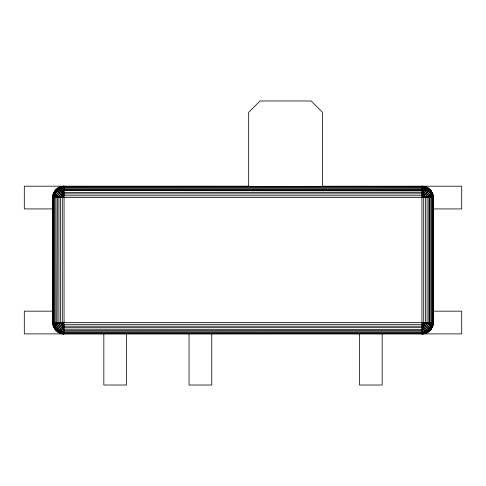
<?xml version="1.0" encoding="UTF-8"?>
<svg xmlns="http://www.w3.org/2000/svg" width="486" height="486" viewBox="0 0 486 486"><rect width="100%" height="100%" fill="white"/><g stroke="black" fill="none" stroke-linecap="round" stroke-linejoin="round"><path stroke-width="0.73" d="M431.131 329.204L432.759 325.978L433.196 322.528C433.233 328.475 427.947 333.997 421.939 333.888L421.939 186.193C428.008 186.083 433.427 191.472 433.299 197.553L433.299 322.528C433.421 328.597 428.014 334.01 421.939 333.888C427.984 333.718 433.421 328.779 433.299 322.528L52.701 322.528L52.701 197.553C52.579 191.478 57.998 186.071 64.061 186.193L64.061 333.888C58.004 334.01 52.585 328.591 52.701 322.528L54.019 327.552L56.133 330.462M53.266 194.048L52.804 197.553C52.713 191.502 58.095 186.332 64.061 186.193L60.556 186.752L57.403 188.349L53.946 192.401L59.043 197.553L64.061 192.93L61.783 192.729L57.384 197.553L57.105 324.466L60.707 328.427L64.061 330.559L422.413 330.377L426.623 327.212L430.025 322.528L430.025 197.553L430.645 196.223L427.589 191.903L421.939 188.015C426.453 182.955 433.919 192.742 433.299 197.553L52.701 197.553L53.266 194.048L54.019 192.529M57.384 331.719L58.903 332.649L64.061 327.552L61.637 324.952L61.722 322.528L64.061 325.067L57.403 331.731L60.556 333.335L64.061 333.888M52.846 195.779L54.523 197.553L58.411 191.903L62.73 188.847L64.061 189.467L421.939 189.467L425.293 191.66L428.895 195.615L428.895 324.466L429.308 322.528L429.308 197.553L432.734 194.048L431.039 190.992L427.091 187.438L421.939 192.535L424.363 195.129L424.278 197.553L421.939 195.014L428.616 188.368M52.907 324.138L52.907 195.943M433.093 324.138L433.16 197.553L432.674 194.193L431.131 190.876M54.523 197.553C54.535 192.468 59.474 188.647 64.061 187.432L421.939 187.432C426.848 188.604 430.888 192.644 432.06 197.553L432.06 322.528C430.888 327.442 426.848 331.482 421.939 332.649L64.061 332.649C59.183 331.476 55.064 327.461 53.982 322.528L53.982 197.553L54.62 195.487M431.38 324.599L431.477 322.528L433.172 324.223M54.875 190.876L61.522 197.553L61.637 195.129L64.061 195.014L57.403 188.349M428.616 322.528L424.217 327.351L421.939 327.151L424.363 324.952L424.478 322.528L431.143 329.186M428.616 331.719L423.713 333.742L64.061 333.748C58.496 333.171 52.889 328.421 53.26 322.528L53.26 197.553C52.889 191.66 58.496 186.916 64.061 186.332L248.68 186.332M421.939 333.748C427.504 333.171 433.111 328.421 432.74 322.528L432.74 197.553C433.111 191.66 427.504 186.916 421.939 186.332L62.694 186.642M59.043 197.553L59.237 195.275M426.763 324.812L426.957 322.528L432.078 327.649M423.306 333.439L64.061 333.335C58.715 332.412 53.976 328.044 53.411 322.528L53.411 197.553C53.976 192.043 58.715 187.669 64.061 186.752L423.306 186.642M421.939 333.335C427.285 332.412 432.024 328.044 432.589 322.528L431.92 322.971M58.946 332.667L62.372 333.761L64.061 333.791C60.598 333.754 56.722 331.926 54.961 329.089L60.398 323.652L60.556 322.528L60.398 196.435M431.143 190.895L425.602 196.435L425.444 197.553L425.602 323.652L424.363 324.952L421.939 325.067L428.5 331.634M52.84 197.553L53.15 196.186M432.85 323.901L433.16 322.528M53.26 197.553L53.545 196.575M432.455 323.506L432.74 322.528M62.372 333.761L64.061 332.066C60.076 330.018 56.224 326.987 54.869 322.528L54.869 197.553L55.355 196.223M423.549 333.682L421.939 332.066C425.955 330.024 429.733 326.963 431.173 322.528L431.173 197.553L430.645 196.223L431.477 197.553L433.154 195.779L432.674 194.193M64.061 189.467L59.377 192.869L56.03 197.553L56.03 322.528L57.105 324.466L57.5 322.528L60.464 326.124L64.061 329.204L423.877 329.49L421.939 329.089L424.217 327.351L421.939 327.552L426.963 332.576M432.06 197.553L432.455 196.575C431.422 191.484 426.969 187.639 421.939 186.752L322.528 186.557L322.528 112.351L311.168 100.985L260.04 100.985L248.68 112.351L248.68 186.557L62.451 186.399M53.982 322.528L53.545 323.506L53.26 322.528M56.03 322.528L55.355 323.864L54.523 322.528L52.828 324.223L53.922 327.649L54.961 329.089M430.645 323.864L431.477 322.528M53.946 192.401L54.961 190.992M52.701 322.528L53.922 327.649L58.903 322.528L58.903 197.553L58.132 196.648M57.384 188.368L58.903 187.432L64.061 192.535L61.783 192.729L64.061 190.992L62.123 190.597L421.939 190.876L425.536 193.957L427.868 196.648L427.097 197.553L427.097 322.528L427.868 323.433M60.616 333.353L64.061 329.897L62.123 329.49L64.061 329.204M58.946 187.414L60.616 186.733L64.061 190.184L421.939 190.184L425.444 186.758L428.5 188.453M53.241 325.978L56.212 323.002L57.384 322.528M58.132 323.433L59.043 322.528L59.237 324.812L59.438 322.528L61.637 324.952L64.061 325.067M60.398 323.652L61.522 322.528L61.637 324.952M56.03 330.559L64.061 322.528M421.939 197.553L429.97 189.522M424.363 195.129L425.602 196.435L424.478 197.553L424.363 195.129L421.939 195.014M431.981 192.529L426.957 197.553L426.763 195.275L426.562 197.553L425.602 196.435M61.522 197.553L64.061 195.214L61.637 195.129M424.478 322.528L421.939 324.867L424.363 324.952M63.156 328.457L64.061 327.685L421.939 327.685L422.844 328.457M422.844 191.624L421.939 192.395L64.061 192.395L63.156 191.624M425.602 323.652L426.957 322.528M53.411 197.553L54.08 197.109M60.616 186.733L62.372 186.32L64.061 188.015L62.73 188.847L64.061 188.319L421.939 188.319L423.27 188.847M428.616 197.553L429.788 197.079L430.025 197.553M54.869 197.553L56.212 197.079L56.692 197.553L57.105 195.615L57.384 197.553M429.308 322.528L429.788 323.002L431.173 322.528M421.939 190.876L423.877 190.597L421.939 190.184M423.057 193.89L62.943 193.89M62.943 326.191L423.057 326.191M62.694 333.439L64.061 333.335M61.995 188.112L64.061 188.015M421.939 332.066L424.005 331.974M249.063 186.193L24.3 186.193L24.3 208.919L52.701 208.919M322.528 186.193L461.7 186.193L461.7 208.919L433.299 208.919M52.701 311.168L24.3 311.168L24.3 333.888L461.7 333.888L461.7 311.168L433.299 311.168M62.73 331.239L64.061 331.768L421.939 331.768L423.27 331.239L421.939 330.559M425.299 186.818L421.939 186.296L426.963 187.511M421.939 186.332L423.549 186.399M62.451 333.682L64.061 333.748M421.939 188.015L424.005 188.112M61.995 331.974L64.061 332.066M421.939 186.193L423.713 186.338M421.939 192.535L424.217 192.729M61.783 327.351L64.061 327.552M422.917 187.037L421.939 186.903L422.383 187.572M63.083 333.05L64.061 333.183L63.617 332.515M421.939 332.649L422.917 333.05M63.083 187.037L64.061 187.432M429.788 323.002L432.759 325.978M421.939 322.528L429.97 330.559M425.299 333.262L422.413 330.377L421.939 329.204M56.03 189.522L64.061 197.553M53.326 194.193L56.212 197.079M427.868 196.648L428.5 197.553L428.895 195.615L429.788 197.079M63.587 189.704L64.061 190.876M421.939 188.319L422.413 189.704M63.587 330.377L64.061 331.768M432.455 196.575L432.74 197.553M432.85 196.186L433.16 197.553M52.84 322.528L53.15 323.901M433.093 195.943L433.299 197.553M431.38 195.487L431.477 197.553M54.523 322.528L54.62 324.599M382.172 333.888L382.172 385.015L359.452 385.015L359.452 333.888M211.756 333.888L211.756 385.015L189.036 385.015L189.036 333.888M126.548 333.888L126.548 385.015L103.828 385.015L103.828 333.888M62.876 196.368L62.287 197.553L62.287 322.528L62.876 323.719L64.061 324.302L421.939 324.302L423.124 323.719L423.713 322.528L423.713 197.553L423.124 196.368L421.939 195.779L64.061 195.779L62.876 196.368"/></g></svg>
